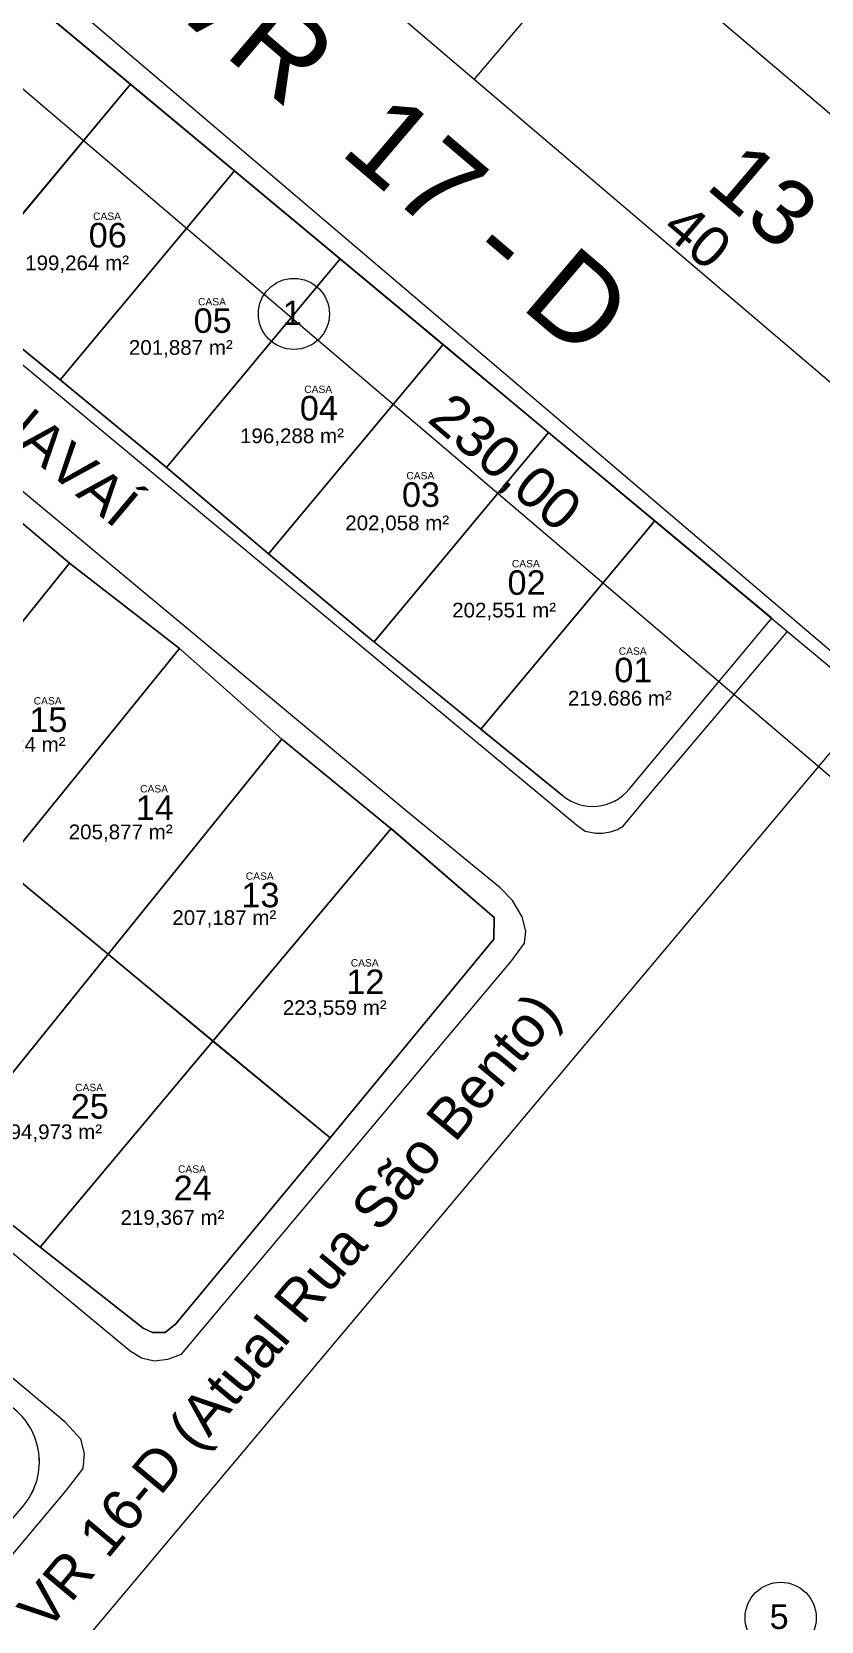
# Model space of a CAD drawing. Header units: metres. Extents: x 3808 to 8215, y 2374 to 6187.
# Drawn here: x 7361.4 to 7419.3, y 4467.2 to 4583.9 of the extents above; entities that cross this region are included whole.
import ezdxf
from ezdxf.enums import TextEntityAlignment as Align

# ---------------------------------------------------------------- set-up
doc = ezdxf.new("R2010")
doc.units = ezdxf.units.M
for name, color, linetype in [('Boundary_Lotes', 7, 'Continuous'), ('Lado_Lotes', 7, 'Continuous'), ('Numero_Lote', 7, 'Continuous'), ('Poligonal_1a_Ordem', 7, 'Continuous'), ('Quadra', 7, 'Continuous'), ('vista', 7, 'Continuous'), ('Área_Lotes', 7, 'Continuous')]:
    doc.layers.add(name, color=color, linetype=linetype)
doc.layers.add('MEIO_FIO', color=252, linetype='Continuous', lineweight=0)
doc.layers.add('Nome_Ruas', color=7, linetype='Continuous', lineweight=0)
doc.styles.add('pedro', font='arial.ttf', dxfattribs={"height": 3})
doc.styles.add('REGUA80', font='arial.ttf')
doc.dimstyles.new('pedro', dxfattribs={"dimtxt": 3, "dimasz": 0.1, "dimexe": 0.1, "dimexo": 0.1, "dimgap": 0.05, "dimtad": 1, "dimzin": 1, "dimtxsty": 'pedro', "dimblk": 'ARCHTICK', "dimcen": 2.5, "dimdle": 0.1, "dimadec": 0, "dimazin": 0, "dimtfac": 1, "dimtmove": 0, "dimatfit": 3, "dimldrblk": 'ARCHTICK', "dimfxl": 0.3, "dimarcsym": 0})

# ---------------------------------------------------------------- blocks, each defined once
blk = doc.blocks.new('_ARCHTICK')
at = {"color": 0, "linetype": 'ByBlock', "const_width": 0.15}
blk.add_lwpolyline([(-0.5, -0.5), (0.5, 0.5)], dxfattribs=at)
blk = doc.blocks.new('*D9265')
at = {"layer": 'Defpoints', "color": 0, "transparency": 16777216}
for p in [(7311.78, 4630.62), (7486.92, 4481.54), (7482.36, 4476.19)]:
    blk.add_point(p, dxfattribs=at)
at = {"layer": 'vista', "color": 0, "lineweight": -2, "transparency": 16777216}
for p, q in [((7311.72, 4630.55), (7307.16, 4625.19)), ((7307.14, 4625.33), (7482.44, 4476.12)), ((7486.86, 4481.47), (7482.3, 4476.11))]:
    blk.add_line(p, q, dxfattribs=at)
at = {"layer": 'vista', "color": 0, "lineweight": -2, "transparency": 16777216, "xscale": 0.1, "yscale": 0.1, "zscale": 0.1}
for p, rotation in [((7307.22, 4625.27), 139.595887678014), ((7482.36, 4476.19), 319.595887678014)]:
    blk.add_blockref('_ARCHTICK', p, dxfattribs=dict(at, rotation=rotation))
at = {"layer": 'vista', "color": 0, "lineweight": 5, "transparency": 16777216, "insert": (7395.99, 4552.14), "char_height": 3, "attachment_point": 5, "rotation": 319.5959, "style": 'pedro'}
blk.add_mtext('230,00', dxfattribs=at)
blk = doc.blocks.new('*D9272')
at = {"layer": 'Defpoints', "color": 0, "transparency": 16777216}
for p in [(7482.42, 4485.38), (7486.92, 4481.54), (7409.14, 4390.16)]:
    blk.add_point(p, dxfattribs=at)
at = {"layer": 'vista', "color": 0, "lineweight": -2, "transparency": 16777216}
for p, q in [((7404.57, 4393.92), (7482.48, 4485.46)), ((7486.85, 4481.61), (7482.34, 4485.44)), ((7409.07, 4390.23), (7404.56, 4394.07))]:
    blk.add_line(p, q, dxfattribs=at)
at = {"layer": 'vista', "color": 0, "lineweight": -2, "transparency": 16777216, "xscale": 0.1, "yscale": 0.1, "zscale": 0.1}
for p, rotation in [((7482.42, 4485.38), 49.59588771418515), ((7404.64, 4394), 229.5958877141852)]:
    blk.add_blockref('_ARCHTICK', p, dxfattribs=dict(at, rotation=rotation))
at = {"layer": 'vista', "color": 0, "lineweight": 5, "transparency": 16777216, "insert": (7442.11, 4440.89), "char_height": 3, "attachment_point": 5, "rotation": 49.5959, "style": 'pedro'}
blk.add_mtext('120,00', dxfattribs=at)

msp = doc.modelspace()

# ---------------------------------------------------------------- linework, layer by layer
at = {"layer": 'Boundary_Lotes', "lineweight": 5, "flags": 128}
for points in [[(7368.615, 4580.095), (7361.039, 4586.405), (7348.065, 4570.83), (7355.749, 4564.65)], [(7376.251, 4573.733), (7368.615, 4580.095), (7355.749, 4564.649), (7363.455, 4558.371)], [(7384.02, 4567.262), (7376.251, 4573.733), (7363.454, 4558.371), (7371.256, 4551.94)], [(7391.568, 4560.975), (7384.02, 4567.262), (7371.256, 4551.939), (7378.714, 4545.626), (7378.754, 4545.593)], [(7399.322, 4554.515), (7391.568, 4560.975), (7378.754, 4545.593), (7386.467, 4539.165), (7386.507, 4539.132)], [(7407.112, 4548.026), (7399.322, 4554.515), (7386.507, 4539.132), (7394.312, 4532.742), (7394.353, 4532.709)], [(7364.129, 4544.912), (7356.197, 4551.604), (7343.576, 4535.51), (7351.385, 4529.056)], [(7372.2, 4538.645), (7364.129, 4544.912), (7351.385, 4529.056), (7359.201, 4522.596)], [(7379.721, 4531.988), (7372.2, 4538.645), (7359.201, 4522.596), (7366.962, 4516.182)], [(7387.748, 4525.416), (7387.731, 4525.431), (7379.721, 4531.988), (7366.962, 4516.182), (7374.672, 4509.81)], [(7395.322, 4518.885), (7387.748, 4525.416), (7374.672, 4509.81), (7383.274, 4502.7), (7395.291, 4517.297)], [(7366.962, 4516.182), (7359.201, 4522.596), (7346.531, 4506.954), (7354.43, 4500.656)], [(7374.672, 4509.81), (7366.962, 4516.182), (7354.43, 4500.656), (7361.985, 4494.667)], [(7383.274, 4502.7), (7374.672, 4509.81), (7361.985, 4494.667), (7369.534, 4488.72), (7370.228, 4488.392), (7371.153, 4488.408), (7371.941, 4489.026)]]:
    msp.add_lwpolyline(points, close=True, dxfattribs=at)
for points in [[(7407.112, 4548.026), (7394.353, 4532.709), (7400.337, 4527.832, 0.4110916), (7405.238, 4528.305), (7415.704, 4540.869)], [(7360.723, 4475.653, 0.4176672), (7360.123, 4482.74), (7354.665, 4487.293), (7342.173, 4471.562), (7350.96, 4464.225)]]:
    msp.add_lwpolyline(points, format="xyb", close=True, dxfattribs=at)
at = {"layer": 'Lado_Lotes', "lineweight": 5}
for p, q in [((7383.274, 4502.7), (7286.506, 4582.677)), ((7355.748, 4564.649), (7368.615, 4580.095)), ((7363.454, 4558.37), (7376.251, 4573.733)), ((7371.256, 4551.939), (7384.02, 4567.262)), ((7363.414, 4558.404), (7355.708, 4564.683)), ((7378.754, 4545.592), (7391.568, 4560.975)), ((7371.216, 4551.973), (7363.414, 4558.404)), ((7386.507, 4539.131), (7399.322, 4554.515)), ((7378.714, 4545.626), (7371.216, 4551.973)), ((7356.197, 4551.604), (7364.129, 4544.912)), ((7394.353, 4532.709), (7407.112, 4548.026)), ((7338.769, 4513.358), (7364.129, 4544.912)), ((7364.129, 4544.912), (7372.2, 4538.645)), ((7386.467, 4539.165), (7378.714, 4545.626)), ((7405.238, 4528.305), (7415.704, 4540.869)), ((7394.312, 4532.742), (7386.467, 4539.165)), ((7346.531, 4506.954), (7372.2, 4538.645)), ((7372.2, 4538.645), (7379.721, 4531.988)), ((7354.43, 4500.656), (7379.721, 4531.988)), ((7379.721, 4531.988), (7387.731, 4525.431)), ((7400.337, 4527.832), (7394.312, 4532.742)), ((7361.985, 4494.667), (7387.757, 4525.427)), ((7387.731, 4525.431), (7395.322, 4518.885)), ((7395.322, 4518.885), (7395.291, 4517.297)), ((7395.291, 4517.297), (7383.274, 4502.7)), ((7383.274, 4502.7), (7371.941, 4489.026)), ((7361.985, 4494.667), (7354.43, 4500.656)), ((7369.534, 4488.72), (7361.985, 4494.667)), ((7371.941, 4489.026), (7371.153, 4488.408)), ((7370.228, 4488.392), (7369.534, 4488.72)), ((7371.153, 4488.408), (7370.228, 4488.392))]:
    msp.add_line(p, q, dxfattribs=at)
at = {"layer": 'Lado_Lotes', "lineweight": 5, "flags": 128}
msp.add_lwpolyline([(7423.109, 4534.701), (7345.787, 4442.659), (7410.119, 4389.342), (7486.923, 4481.543)], close=True, dxfattribs=at)
at = {"layer": 'Lado_Lotes', "lineweight": 5}
for centre, radius, start, end in [((7402.548, 4530.545), 3.5, 230.8169, 320.20552), ((7356.921, 4478.901), 5, 319.49459, 50.16936)]:
    msp.add_arc(centre, radius, start, end, dxfattribs=at)
at = {"layer": 'MEIO_FIO', "lineweight": 5}
for p, q in [((7388.862, 4526.715), (7303.69, 4597.658)), ((7347.62, 4570.322), (7393.724, 4532.025)), ((7274.643, 4565.948), (7363.27, 4491.466)), ((7363.804, 4481.809), (7271.928, 4558.914)), ((7406.717, 4527.886), (7416.872, 4539.896)), ((7393.724, 4532.025), (7401.371, 4525.678)), ((7404.805, 4525.58), (7406.717, 4527.886)), ((7395.74, 4521.078), (7388.862, 4526.715)), ((7401.371, 4525.678), (7402.005, 4525.236)), ((7402.005, 4525.236), (7402.8, 4525.083)), ((7402.8, 4525.083), (7403.283, 4525.082)), ((7403.283, 4525.082), (7403.863, 4525.17)), ((7403.863, 4525.17), (7404.387, 4525.341)), ((7404.387, 4525.341), (7404.805, 4525.58)), ((7396.663, 4520.14), (7395.74, 4521.078)), ((7397.384, 4518.938), (7396.663, 4520.14)), ((7397.653, 4517.89), (7397.384, 4518.938)), ((7396.628, 4515.734), (7397.552, 4516.994)), ((7397.552, 4516.994), (7397.653, 4517.89)), ((7372.369, 4486.814), (7396.628, 4515.734)), ((7363.27, 4491.466), (7368.593, 4487.055)), ((7368.593, 4487.055), (7369.422, 4486.537)), ((7369.422, 4486.537), (7370.36, 4486.31)), ((7370.36, 4486.31), (7371.361, 4486.447)), ((7371.361, 4486.447), (7372.369, 4486.814)), ((7364.978, 4480.572), (7363.804, 4481.809)), ((7365.228, 4479.507), (7364.978, 4480.572)), ((7365.145, 4478.41), (7365.228, 4479.507)), ((7363.915, 4476.83), (7365.145, 4478.41)), ((7341.221, 4449.782), (7363.915, 4476.83))]:
    msp.add_line(p, q, dxfattribs=at)
at = {"layer": 'Poligonal_1a_Ordem', "lineweight": 5}
msp.add_line((7352.875, 4593.206), (7486.923, 4481.543), dxfattribs=at)
at = {"layer": 'Quadra', "lineweight": 5}
for centre in [(7380.614, 4563.218), (7416.364, 4467.448)]:
    msp.add_circle(centre, 2.61, dxfattribs=at)
at = {"layer": 'vista', "lineweight": 5}
for p, q in [((7471.625, 4671.848), (7393.844, 4580.469)), ((7311.78, 4630.623), (7486.923, 4481.543)), ((7363.385, 4606.396), (7393.844, 4580.469)), ((7403.567, 4591.891), (7434.027, 4565.964)), ((7393.844, 4580.469), (7424.304, 4554.542))]:
    msp.add_line(p, q, dxfattribs=at)

# ---------------------------------------------------------------- texts
at = {"layer": 'Nome_Ruas', "lineweight": 5, "style": 'REGUA80'}
for s, rotation, p in [('RUA PARANAVAÍ', 320.06647, (7341.473, 4569.205)), ('VR 16-D (Atual Rua São Bento)', 50.17469, (7362.438, 4466.319))]:
    msp.add_text(s, height=3, rotation=rotation, dxfattribs=at).set_placement(p)
at = {"layer": 'Numero_Lote', "lineweight": 5, "style": 'REGUA80'}
for s, height, p in [('CASA', 0.54, (7365.865, 4570.122)), ('06', 1.8, (7365.544, 4568.102)), ('05', 1.8, (7373.25, 4561.823)), ('CASA', 0.54, (7373.57, 4563.843)), ('CASA', 0.54, (7381.372, 4557.411)), ('04', 1.8, (7381.051, 4555.392)), ('03', 1.8, (7388.55, 4549.045)), ('CASA', 0.54, (7388.871, 4551.065)), ('CASA', 0.54, (7396.624, 4544.604)), ('02', 1.8, (7396.303, 4542.584)), ('01', 1.8, (7404.148, 4536.161)), ('CASA', 0.54, (7404.469, 4538.181)), ('15', 1.8, (7361.181, 4532.508)), ('CASA', 0.54, (7361.502, 4534.528)), ('CASA', 0.54, (7369.317, 4528.068)), ('14', 1.8, (7368.996, 4526.049)), ('13', 1.8, (7376.758, 4519.634)), ('CASA', 0.54, (7377.079, 4521.654)), ('CASA', 0.54, (7384.788, 4515.282)), ('12', 1.8, (7384.468, 4513.262)), ('CASA', 0.54, (7364.546, 4506.128)), ('25', 1.8, (7364.225, 4504.109)), ('CASA', 0.54, (7372.101, 4500.139)), ('24', 1.8, (7371.78, 4498.12))]:
    msp.add_text(s, height=height, dxfattribs=at).set_placement(p)
at = {"layer": 'Quadra', "lineweight": 5, "style": 'REGUA80'}
for s, p in [('1', (7379.803, 4562.397)), ('5', (7415.553, 4466.627))]:
    msp.add_text(s, height=1.8, dxfattribs=at).set_placement(p)
at = {"layer": 'vista', "lineweight": 5, "style": 'pedro'}
msp.add_text('VR  17 - D ', height=6.24, rotation=319.59589, dxfattribs=at).set_placement((7374.998, 4590.806), align=Align.TOP_LEFT)
at = {"layer": 'vista', "lineweight": 5, "insert": (7415.114, 4571.903), "char_height": 4.8, "attachment_point": 5, "rotation": 319.59589, "style": 'pedro'}
msp.add_mtext('13', dxfattribs=at)
at = {"layer": 'vista', "color": 1, "lineweight": 5, "insert": (7410.264, 4568.907), "char_height": 3, "attachment_point": 5, "rotation": 319.59589, "style": 'pedro'}
msp.add_mtext('40', dxfattribs=at)
at = {"layer": 'Área_Lotes', "lineweight": 5, "style": 'REGUA80'}
for s, p in [('199,264 m²', (7360.876, 4566.427)), ('201,887 m²', (7368.494, 4560.211)), ('196,288 m²', (7376.66, 4553.724)), ('202,058 m²', (7384.386, 4547.329)), ('202,551 m²', (7392.236, 4540.92)), ('219.686 m²', (7400.742, 4534.448)), ('208,624 m²', (7356.213, 4531.056)), ('205,877 m²', (7364.075, 4524.633)), ('207,187 m²', (7371.687, 4518.336)), ('223,559 m²', (7379.799, 4511.726)), ('194,973 m²', (7358.894, 4502.605)), ('219,367 m²', (7367.879, 4496.308))]:
    msp.add_text(s, height=1.08, dxfattribs=at).set_placement(p)

# ---------------------------------------------------------------- dimensions: what is measured, and where the dimension line sits
at = {"layer": 'vista', "color": 1, "lineweight": 5}
for base, p1, angle, picture, middle in [((7482.364, 4476.187), (7311.78, 4630.623), 319.59589, '*D9265', (7395.993, 4552.138)), ((7482.416, 4485.379), (7409.142, 4390.164), 49.59589, '*D9272', (7442.115, 4440.891))]:
    dim = msp.add_linear_dim(base=base, p1=p1, p2=(7486.923, 4481.543), angle=angle, dimstyle='pedro', override={"dimfxl": 0.1}, dxfattribs=at)
    dim.commit()
    dim.dimension.update_dxf_attribs({"geometry": picture, "text_midpoint": middle})

doc.saveas('drawing.dxf')
